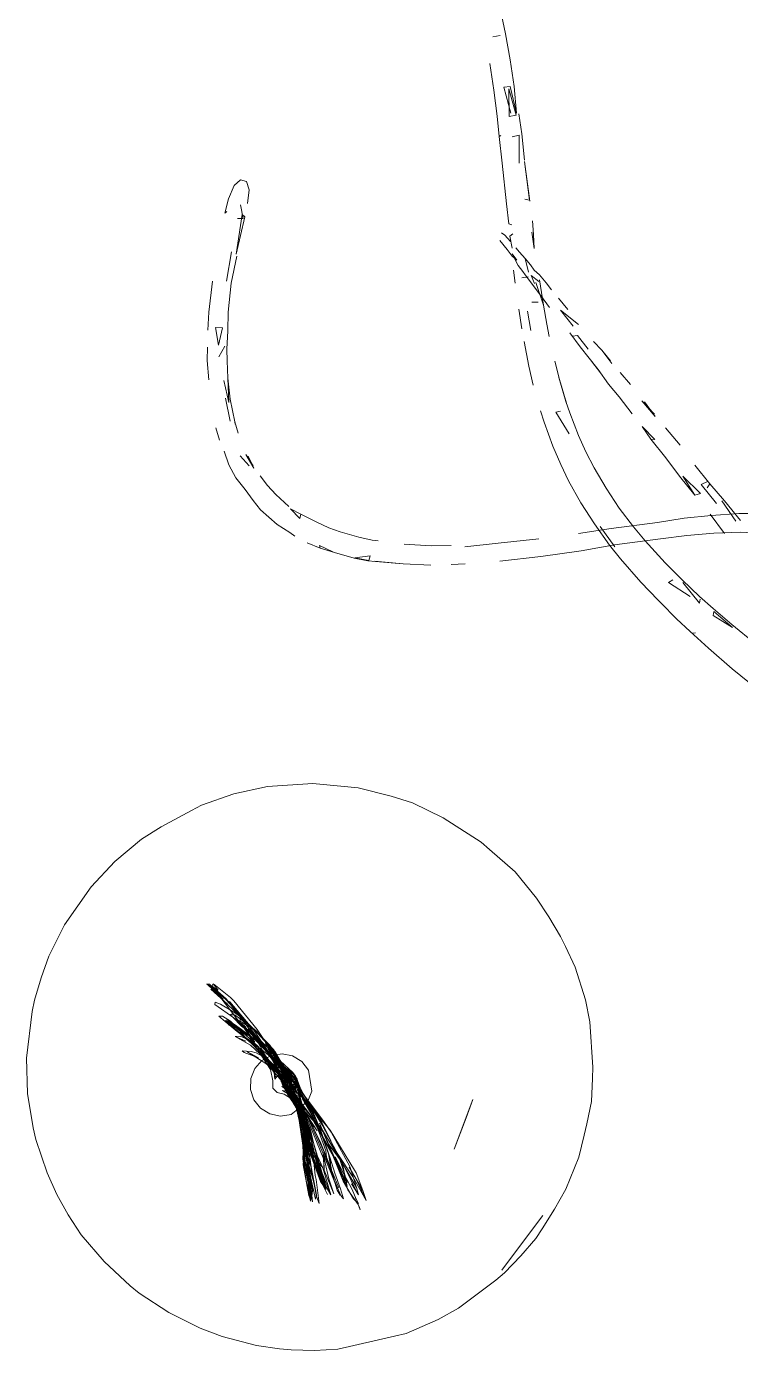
# Model space of a CAD drawing. Header units: millimetres. Extents: x 0 to 57242, y -59538 to 11130.
# Drawn here: x 16791 to 16862.9, y -855.6 to -722.2 of the extents above; entities that cross this region are included whole.
import ezdxf

# ---------------------------------------------------------------- set-up
doc = ezdxf.new("R2010")
doc.units = ezdxf.units.MM
doc.layers.add('G-IMPT', color=8, linetype='Continuous', lineweight=9)
doc.layers.add('I-FURN', color=30, linetype='Continuous', lineweight=9)

# ---------------------------------------------------------------- blocks, each defined once
blk = doc.blocks.new('LR1579_PANEL_TV_019_CH - LR1579_PANEL_TV_019_CH-837093-Level 0')
at = {"layer": 'G-IMPT'}
for p, q in [((549.15, -147.53), (547.39, -146.64)), ((548.6, -148.69), (548.94, -148.03)), ((549.15, -147.53), (551.49, -148.78)), ((551.49, -148.78), (553.86, -150.13)), ((552.86, -151.96), (550.51, -150.62)), ((553.26, -150.99), (553.6, -150.45)), ((556.08, -151.62), (553.6, -150.45)), ((556.23, -151.76), (553.7, -150.69)), ((553.7, -150.69), (555.9, -152.41)), ((556.08, -151.62), (553.86, -150.13)), ((555.12, -153.34), (552.86, -151.96)), ((553.26, -150.99), (555.75, -152.07)), ((556.23, -151.76), (555.9, -152.41)), ((556.29, -151.47), (558.05, -152.51)), ((555.12, -153.34), (556.85, -154.45)), ((557.68, -153.46), (558, -152.81)), ((560.2, -154.56), (558, -152.81)), ((560.29, -153.93), (558.05, -152.51)), ((556.85, -154.26), (556.85, -154.45)), ((559.14, -155.9), (556.85, -154.45)), ((563.75, -156.05), (560.4, -154.04)), ((560.4, -154.04), (563.87, -156.11)), ((562.61, -158.08), (559.14, -155.9)), ((563.75, -156.05), (563.38, -156.36)), ((565.57, -157.13), (566.73, -157.91)), ((601.6, -159.23), (603.34, -157.04)), ((562.61, -158.08), (564.32, -159.17)), ((567.87, -158.72), (566.43, -157.9)), ((567.87, -158.72), (566.73, -157.91)), ((603.18, -160.27), (604.9, -158.32)), ((564.32, -159.17), (564.59, -159)), ((565.37, -159.48), (565.35, -159.87)), ((566.44, -160.44), (565.35, -159.87)), ((568.08, -160.07), (567.23, -160.09)), ((568.94, -160.04), (568.08, -160.07)), ((569.39, -160.66), (568.08, -160.07)), ((568.94, -160.04), (569.56, -160.09)), ((570.27, -159.97), (569.56, -160.09)), ((571.32, -159.94), (570.27, -159.97)), ((571.32, -159.94), (572.21, -159.93)), ((573.31, -159.93), (574.78, -159.91)), ((576.63, -160), (574.38, -160.53)), ((580.13, -159.78), (578.92, -159.88)), ((581.51, -159.76), (580.13, -159.78)), ((581.81, -159.81), (580.13, -159.78)), ((583.05, -159.72), (584.63, -159.68)), ((586.64, -159.79), (588.47, -159.65)), ((586.64, -159.79), (588.71, -159.73)), ((586.89, -159.64), (588.71, -159.73)), ((592.53, -159.57), (590.24, -159.62)), ((597.44, -159.65), (595.04, -159.66)), ((597.1, -159.68), (596.94, -160.38)), ((597.44, -159.65), (599.7, -159.54)), ((597.59, -160.1), (597.44, -159.65)), ((602.02, -159.95), (599.52, -159.78)), ((599.7, -159.54), (602.25, -159.51)), ((601.6, -159.23), (600.02, -161.51)), ((564.97, -160.19), (564.59, -160.32)), ((565.83, -160.15), (564.97, -160.19)), ((566.27, -160.91), (565.09, -160.93)), ((566.27, -160.91), (567.11, -160.94)), ((566.67, -160.13), (567.23, -160.09)), ((566.91, -160.78), (568.22, -161.05)), ((566.91, -160.78), (567.71, -160.81)), ((567.11, -160.94), (567.71, -160.81)), ((568.97, -161.07), (568.22, -161.05)), ((569.38, -161.09), (568.97, -161.07)), ((569.38, -161.09), (570.28, -161.11)), ((569.72, -160.98), (569.41, -161.55)), ((569.82, -160.66), (570.74, -160.43)), ((569.82, -160.66), (570.66, -160.89)), ((571.07, -161.13), (570.28, -161.11)), ((570.66, -160.73), (572.93, -161.53)), ((570.67, -160.25), (572.93, -161.53)), ((571.07, -161.13), (571.94, -161.17)), ((573.49, -161.22), (571.94, -161.17)), ((576.43, -160.51), (574.38, -160.53)), ((576.76, -161.21), (578.52, -161.26)), ((577.18, -161.19), (577.45, -160.76)), ((577.45, -160.76), (579.21, -160.78)), ((578.52, -161.26), (579.94, -161.27)), ((579.94, -161.27), (581.42, -161.29)), ((580.34, -161.27), (581.81, -161.3)), ((580.34, -161.27), (581.42, -161.29)), ((581.81, -161.3), (581.42, -161.29)), ((583.24, -161.37), (581.42, -161.29)), ((584.9, -161.34), (583.24, -161.37)), ((587.03, -161.37), (584.9, -161.34)), ((588.67, -161.4), (590.49, -161.21)), ((590.2, -161.49), (588.67, -161.4)), ((590.2, -161.49), (590.49, -161.21)), ((595.13, -161.29), (597.61, -160.98)), ((597.39, -161.54), (595.13, -161.29)), ((599.41, -160.35), (596.94, -160.38)), ((597.39, -161.54), (597.61, -160.98)), ((603.18, -160.27), (601.57, -162.43)), ((569.42, -162.4), (568.28, -161.7)), ((572.34, -161.77), (571.96, -162.26)), ((572.34, -161.77), (571.96, -162.26)), ((572.93, -161.53), (574.62, -162.47)), ((574.62, -162.47), (575.76, -163.06)), ((592.64, -161.48), (590.2, -161.49)), ((592.64, -161.48), (594.92, -161.56)), ((597.39, -161.54), (594.92, -161.56)), ((598.55, -163.82), (600.02, -161.51)), ((599.85, -161.54), (602.27, -161.6)), ((600.06, -164.69), (601.57, -162.43)), ((571.7, -163.74), (573.42, -164.72)), ((572.39, -163.17), (574.11, -164.14)), ((597.21, -166.21), (598.55, -163.82)), ((574.57, -165.34), (576.82, -166.53)), ((579.77, -164.94), (578.04, -164.17)), ((579.6, -164.87), (582.09, -165.88)), ((579.6, -164.87), (581.91, -165.81)), ((579.77, -164.94), (582.09, -165.88)), ((600.06, -164.69), (598.66, -166.99)), ((578.58, -167.37), (576.82, -166.53)), ((583.06, -166.23), (581.91, -165.81)), ((585.38, -166.97), (583.06, -166.23)), ((594.79, -170.22), (597.21, -166.21)), ((607.48, -167.2), (609.9, -166.74)), ((612.91, -166.1), (609.9, -166.74)), ((582.14, -167.28), (582.34, -166.85)), ((582.14, -167.28), (584.68, -167.6)), ((587.14, -167.41), (585.38, -166.97)), ((587.14, -167.41), (588.91, -167.76)), ((591.28, -168.1), (588.91, -167.76)), ((596.26, -171), (598.66, -166.99)), ((600.86, -168.1), (603.26, -167.85)), ((603.26, -167.85), (605.67, -167.51)), ((606.19, -167.94), (603.52, -167.98)), ((607.48, -167.2), (605.67, -167.51)), ((606.19, -167.94), (605.94, -167.64)), ((607.75, -167.34), (610.17, -166.88)), ((607.75, -167.34), (608.01, -167.65)), ((610.17, -166.88), (608.01, -167.65)), ((582.18, -168.84), (581.07, -168.4)), ((582.18, -168.84), (584.61, -169.64)), ((591.28, -168.1), (593.66, -168.3)), ((593.66, -168.3), (596.05, -168.36)), ((597.86, -168.31), (596.05, -168.36)), ((597.86, -168.31), (600.86, -168.1)), ((605.09, -168.25), (602.61, -169.1)), ((602.67, -168.58), (602.61, -169.1)), ((616.49, -168.81), (613.41, -169.48)), ((584.61, -169.64), (586.56, -170.19)), ((588.32, -170.59), (586.56, -170.19)), ((588.32, -170.59), (590.83, -171)), ((594.79, -170.22), (593.12, -173.12)), ((605.98, -170.74), (603.74, -170.98)), ((605.98, -170.74), (607.84, -170.47)), ((607.84, -170.47), (610.32, -170.06)), ((608.09, -170.4), (608.28, -170.14)), ((610.32, -170.06), (613.41, -169.48)), ((590.83, -171), (593.34, -171.25)), ((593.34, -171.25), (595.98, -171.4)), ((593.93, -170.97), (596.44, -171.09)), ((594.64, -173.98), (596.26, -171)), ((597.74, -171.38), (595.98, -171.4)), ((600.86, -171.24), (597.74, -171.38)), ((600.86, -171.24), (603.36, -171.01)), ((603.74, -170.98), (603.36, -171.01)), ((592.56, -177.53), (594.64, -173.98)), ((544.54, -177.2), (544.03, -177.56)), ((544.54, -177.2), (545.37, -177.5)), ((588.85, -180.04), (591.03, -176.58)), ((544.07, -178.41), (544.03, -177.56)), ((544.78, -179.68), (544.07, -178.41)), ((546.34, -178.47), (545.37, -177.5)), ((592.56, -177.53), (590.37, -181.06)), ((545.68, -180.88), (544.78, -179.68)), ((546.01, -179.13), (547.24, -179.78)), ((547.23, -179.53), (546.85, -179.6)), ((549.61, -182.56), (546.85, -179.6)), ((546.89, -180.22), (547.24, -179.78)), ((549.61, -182.56), (547.23, -179.53)), ((588.85, -180.04), (587.03, -182.89)), ((545.68, -180.88), (545.67, -180.63)), ((551.6, -184.76), (549.81, -182.64)), ((551.14, -185), (549.13, -182.79)), ((586.05, -183.9), (584.85, -185.5)), ((587.57, -185.08), (588.4, -183.95)), ((553.69, -186.84), (551.6, -184.76)), ((552.48, -188.35), (550.26, -186.11)), ((583.02, -187.5), (584.85, -185.5)), ((584.51, -188.83), (586.34, -186.75)), ((553.69, -186.84), (555.13, -188.03)), ((556.53, -189.26), (555.13, -188.03)), ((552.48, -188.35), (553.83, -189.58)), ((554.09, -188.79), (554.56, -188.27)), ((554.09, -188.79), (555.68, -189.65)), ((555.68, -189.65), (554.56, -188.27)), ((556.15, -189.23), (556.62, -190.38)), ((556.53, -189.26), (557.46, -189.98)), ((581.13, -189.36), (580.7, -189.8)), ((584.51, -188.83), (582.49, -190.93)), ((584.51, -188.83), (582.58, -190.85)), ((555.17, -190.66), (556.19, -191.51)), ((557.46, -189.98), (558.88, -191.01)), ((579.62, -190.63), (578.03, -191.77)), ((579.62, -190.63), (580.7, -189.8)), ((557.81, -192.6), (556.19, -191.51)), ((560.87, -192.45), (558.8, -191.46)), ((560.87, -192.45), (558.88, -191.01)), ((560.67, -192.14), (558.88, -191.01)), ((578.03, -191.77), (577.02, -192.43)), ((580.99, -192.35), (582.06, -191.42)), ((581, -192.26), (581.81, -190.93)), ((581, -192.26), (582.07, -191.33)), ((582.07, -191.33), (581.81, -190.93)), ((582.58, -190.85), (582.06, -191.42)), ((560.29, -192.44), (562.41, -193.5)), ((560.67, -192.14), (562.76, -193.19)), ((562.97, -193.31), (562.76, -193.19)), ((563.86, -193.62), (562.76, -193.19)), ((575.81, -193.04), (574.66, -193.55)), ((575.81, -193.04), (577.02, -192.43)), ((580.99, -192.35), (579.31, -193.53)), ((567.37, -194.48), (566.03, -194.38)), ((567.59, -194.61), (566.03, -194.38)), ((566.29, -194.29), (567.59, -194.61)), ((569.82, -194.6), (568.6, -194.6)), ((571.05, -194.5), (569.82, -194.6)), ((571.05, -194.5), (572.81, -194.25)), ((573.1, -194.27), (574.17, -193.77)), ((573.1, -194.27), (574.45, -194.12)), ((574.66, -193.55), (574.17, -193.77)), ((574.17, -193.77), (574.45, -194.12)), ((576.83, -195.07), (578.08, -194.39)), ((579.17, -193.62), (577.81, -194.26)), ((578.08, -194.39), (577.81, -194.26)), ((579.31, -193.53), (578.08, -194.39)), ((562.04, -195.07), (563.23, -195.56)), ((564.39, -195.87), (565.77, -196.34)), ((567.12, -194.81), (565.76, -194.91)), ((574.92, -195.78), (573.5, -196.31)), ((574.92, -195.78), (575.53, -195.65)), ((567.23, -196.61), (565.77, -196.34)), ((568.74, -196.64), (567.23, -196.61)), ((570.12, -196.68), (568.74, -196.64)), ((571.29, -196.69), (570.12, -196.68)), ((573.5, -196.31), (571.29, -196.69)), ((611.34, -200.15), (612.44, -199.94)), ((612.44, -199.94), (615.81, -199.34)), ((619.23, -199.31), (615.81, -199.34)), ((619.23, -199.31), (621.48, -199.49)), ((623.76, -199.81), (621.48, -199.49)), ((623.76, -199.81), (624.85, -200.06)), ((627.08, -200.58), (624.85, -200.06)), ((607.03, -201.6), (611.34, -200.15)), ((627.08, -200.58), (630.29, -201.82)), ((607.03, -201.6), (603.95, -203.09)), ((632.33, -202.86), (630.29, -201.82)), ((602.06, -204.36), (603.95, -203.09)), ((632.33, -202.86), (636.08, -205.48)), ((602.06, -204.36), (599.33, -206.43)), ((599.33, -206.43), (596.17, -209.73)), ((636.96, -206.21), (636.08, -205.48)), ((638.69, -207.73), (636.96, -206.21)), ((640.18, -209.49), (638.69, -207.73)), ((593.56, -213.5), (596.17, -209.73)), ((640.18, -209.49), (640.89, -210.4)), ((640.89, -210.4), (642.29, -212.23)), ((644, -215.26), (642.29, -212.23)), ((593.56, -213.5), (592.02, -216.59)), ((644, -215.26), (644.88, -217.39)), ((592.02, -216.59), (590.87, -219.86)), ((632.13, -218.64), (631.1, -216.94)), ((631.1, -216.94), (633.85, -221.54)), ((645.64, -219.59), (644.88, -217.39)), ((632.13, -218.64), (633.85, -221.54)), ((644.63, -218.73), (646.38, -225.36)), ((644.63, -218.73), (645.5, -222.02)), ((590.66, -220.98), (590.87, -219.86)), ((645.99, -220.71), (645.64, -219.59)), ((590.66, -220.98), (590.06, -224.39)), ((645.99, -220.71), (646.43, -222.99)), ((646.38, -225.36), (645.5, -222.02)), ((646.43, -222.99), (646.76, -225.32)), ((589.81, -226.73), (590.06, -224.39)), ((646.76, -225.32), (646.8, -226.48)), ((589.81, -226.73), (589.89, -230.22)), ((646.8, -226.48), (646.66, -231.18)), ((616.37, -228.42), (617.39, -228.04)), ((618.48, -228.04), (617.39, -228.04)), ((618.48, -228.04), (620.34, -229.12)), ((614.99, -230.06), (615.53, -229.12)), ((616.37, -228.42), (615.53, -229.12)), ((617.67, -229.44), (616.01, -229.7)), ((618.05, -229.47), (617.67, -229.44)), ((618.16, -229.46), (617.67, -229.44)), ((618.46, -229.52), (617.67, -229.44)), ((620.88, -230.06), (620.34, -229.12)), ((590.4, -233.68), (589.89, -230.22)), ((605.85, -230.46), (605.31, -230.72)), ((605.5, -230.46), (605.31, -230.72)), ((605.31, -230.72), (605.4, -230.64)), ((607.52, -230.32), (605.4, -230.64)), ((605.85, -230.46), (605.4, -230.64)), ((605.85, -230.46), (605.4, -230.64)), ((607.93, -230.1), (605.5, -230.46)), ((605.96, -230.08), (605.71, -230.15)), ((605.71, -230.15), (606.5, -230.16)), ((605.71, -230.15), (605.79, -230.4)), ((605.71, -230.15), (605.79, -230.4)), ((607.69, -230.09), (605.79, -230.4)), ((606.5, -230.16), (605.79, -230.4)), ((607.73, -230.13), (605.85, -230.46)), ((607.52, -230.32), (605.85, -230.46)), ((607.44, -230.44), (605.85, -230.46)), ((607.44, -230.44), (605.85, -230.46)), ((607.85, -229.65), (605.96, -230.08)), ((608.19, -230.31), (605.96, -230.66)), ((609.66, -230.66), (607.41, -231.32)), ((607.44, -230.44), (611.18, -229.89)), ((607.44, -230.44), (612.92, -230.54)), ((612.22, -230.17), (607.69, -230.09)), ((607.73, -230.13), (611.18, -229.89)), ((607.76, -230.86), (609.11, -230.36)), ((607.85, -229.65), (608.33, -229.58)), ((608.17, -229.98), (607.93, -230.1)), ((611.91, -229.87), (608.17, -229.98)), ((612.05, -229.57), (608.33, -229.58)), ((610.34, -229.96), (609.11, -230.36)), ((609.55, -230.4), (609.18, -230.79)), ((609.18, -230.79), (609.25, -230.54)), ((609.18, -230.79), (609.25, -230.54)), ((609.55, -230.4), (609.25, -230.54)), ((609.55, -230.4), (609.25, -230.54)), ((612.06, -230.5), (609.41, -231.29)), ((611.53, -229.85), (609.55, -230.4)), ((609.56, -230.69), (610.27, -230.42)), ((609.56, -230.69), (610.82, -230.58)), ((609.66, -230.66), (611.15, -230.29)), ((609.74, -231.3), (611.97, -230.75)), ((610.78, -230.03), (610.13, -230.19)), ((610.58, -230.55), (610.13, -230.19)), ((611.4, -230.35), (610.2, -230.53)), ((612.06, -230.5), (610.23, -231.02)), ((612.06, -230.5), (610.23, -231.02)), ((610.27, -230.42), (611.97, -229.78)), ((614.1, -229.54), (610.34, -229.96)), ((614.31, -230.14), (610.57, -230.41)), ((610.57, -230.41), (611.15, -230.29)), ((610.58, -230.55), (612.14, -230.17)), ((610.65, -230.97), (613.47, -230.55)), ((612.06, -229.73), (610.78, -230.03)), ((611.96, -230.29), (610.82, -230.58)), ((610.96, -231.05), (612.46, -230.41)), ((610.96, -231.05), (611.97, -230.75)), ((611.02, -230.42), (612.92, -230.54)), ((611.02, -230.42), (613.34, -230.75)), ((611.23, -230.82), (613.03, -230.28)), ((611.4, -230.35), (614.94, -230.18)), ((616.37, -230.34), (611.44, -230.03)), ((611.44, -230.03), (615.3, -230.16)), ((611.45, -230.26), (613.39, -230.01)), ((612.14, -230.17), (611.45, -230.26)), ((613.47, -230.55), (611.52, -231.1)), ((614.64, -229.53), (611.53, -229.85)), ((613.05, -230.01), (611.65, -230.07)), ((611.96, -230.29), (611.65, -230.07)), ((611.91, -229.87), (615.8, -230.18)), ((611.96, -230.29), (615.15, -229.66)), ((611.96, -230.29), (614.94, -230.19)), ((611.97, -229.78), (613.77, -229.69)), ((613.49, -230.61), (611.98, -231.04)), ((612.05, -229.57), (616.04, -229.9)), ((612.06, -229.73), (614.99, -229.54)), ((613.11, -230.29), (612.06, -230.5)), ((612.14, -230.17), (613.39, -230.01)), ((612.14, -230.17), (615.3, -230.16)), ((612.17, -230.95), (612.78, -230.77)), ((612.19, -230.92), (617.09, -230.58)), ((615.85, -230.72), (612.22, -230.17)), ((616.64, -229.91), (612.46, -230.41)), ((613.97, -230.46), (612.78, -230.77)), ((613.6, -230.25), (613.03, -230.28)), ((613.05, -230.01), (615.15, -229.66)), ((617.15, -230.54), (613.06, -230.78)), ((613.11, -230.29), (616.6, -230.02)), ((613.16, -230.32), (617.53, -229.97)), ((616.85, -230.01), (613.16, -230.32)), ((613.34, -230.75), (616.04, -231.03)), ((617.47, -230.57), (613.47, -230.55)), ((617.47, -230.57), (613.49, -230.61)), ((613.6, -230.25), (617.53, -229.97)), ((613.63, -229.72), (615.73, -230.28)), ((613.63, -229.72), (615.89, -230.33)), ((615.15, -229.66), (613.77, -229.69)), ((615.11, -230.55), (613.83, -231.09)), ((613.93, -229.56), (614.65, -229.78)), ((613.93, -229.56), (614.43, -229.92)), ((613.97, -230.46), (614.77, -230.27)), ((614.04, -229.61), (614.65, -229.78)), ((614.04, -229.61), (614.85, -229.69)), ((614.1, -229.54), (616.01, -229.7)), ((614.13, -230.86), (617.63, -230.64)), ((614.31, -230.14), (615.73, -230.28)), ((616.32, -230.43), (614.34, -230.09)), ((614.94, -230.18), (614.34, -230.09)), ((615.7, -229.8), (614.43, -229.92)), ((615.7, -229.8), (614.51, -229.88)), ((614.51, -229.88), (615.5, -230.11)), ((615.58, -229.68), (614.54, -229.9)), ((614.54, -229.9), (615.28, -229.78)), ((616.63, -229.77), (614.64, -229.53)), ((614.77, -230.27), (618.05, -230.05)), ((614.99, -230.06), (614.8, -231.13)), ((615.9, -229.77), (614.85, -229.69)), ((614.94, -229.83), (614.9, -229.69)), ((614.94, -229.83), (614.9, -229.69)), ((615.6, -229.73), (614.9, -229.69)), ((615.44, -230.01), (614.9, -229.69)), ((615.01, -229.79), (614.94, -229.83)), ((614.94, -229.83), (615.8, -229.79)), ((616.12, -230.14), (614.94, -229.83)), ((614.94, -229.83), (615.96, -230.08)), ((614.94, -229.83), (615.12, -229.85)), ((614.94, -229.83), (615.44, -230.01)), ((614.94, -229.83), (615.44, -230.01)), ((614.94, -229.83), (615.44, -230.01)), ((616.65, -230.51), (614.94, -230.19)), ((614.99, -229.54), (616.52, -229.82)), ((615.58, -229.84), (615.01, -229.79)), ((615.01, -229.79), (615.12, -229.85)), ((617.75, -230.22), (615.11, -230.55)), ((617.01, -229.78), (615.15, -229.66)), ((615.15, -229.66), (616.52, -229.82)), ((615.15, -229.66), (616.8, -229.85)), ((615.18, -229.68), (616.07, -229.85)), ((615.19, -230.95), (618.38, -230.39)), ((616.32, -230.43), (615.27, -230.06)), ((617.3, -230.8), (615.27, -230.06)), ((615.27, -230.06), (617.06, -230.62)), ((615.27, -230.06), (617.3, -230.62)), ((615.28, -229.78), (616.48, -230.27)), ((618.38, -230.39), (615.29, -231.01)), ((615.35, -229.85), (616.25, -229.87)), ((615.35, -229.85), (615.84, -230.16)), ((615.8, -229.79), (615.44, -230.01)), ((615.56, -230.03), (615.44, -230.01)), ((615.96, -230.08), (615.44, -230.01)), ((615.45, -229.86), (616.29, -229.96)), ((616.97, -229.84), (615.5, -230.11)), ((615.58, -229.68), (616.48, -230.27)), ((615.88, -230.09), (615.58, -229.84)), ((616.39, -229.83), (615.6, -229.73)), ((616.97, -229.84), (615.7, -229.8)), ((616.73, -230.03), (615.7, -229.8)), ((615.7, -229.8), (618.67, -230.35)), ((615.73, -230.28), (616.55, -230.6)), ((615.73, -230.28), (615.89, -230.33)), ((617.22, -229.89), (615.8, -229.79)), ((616.39, -229.83), (615.8, -229.79)), ((616.88, -230.01), (615.8, -230.18)), ((616.25, -229.87), (615.84, -229.99)), ((616.12, -230.14), (615.84, -229.99)), ((616.5, -230.06), (615.84, -230.16)), ((617.03, -231.13), (615.85, -230.72)), ((617.2, -230.26), (615.88, -230.09)), ((616.97, -229.84), (615.9, -229.77)), ((616.04, -229.9), (617.72, -229.52)), ((617.17, -229.91), (616.07, -229.85)), ((616.97, -229.84), (616.09, -229.99)), ((618.64, -230.81), (616.09, -229.99)), ((616.12, -230.14), (616.99, -229.94)), ((616.12, -230.14), (616.5, -230.06)), ((616.84, -230.21), (616.12, -230.14)), ((617.4, -230.67), (616.19, -230.43)), ((617.09, -230.58), (616.19, -230.43)), ((616.5, -230.06), (616.25, -229.87)), ((617.03, -231.13), (616.28, -230.77)), ((617.09, -231.28), (616.28, -230.77)), ((617.56, -230.18), (616.29, -229.96)), ((616.37, -230.34), (618.01, -231.03)), ((617.34, -229.87), (616.39, -229.83)), ((616.46, -230.08), (617.64, -229.71)), ((616.46, -230.08), (616.88, -230.01)), ((617.34, -229.87), (616.5, -230.06)), ((617.22, -229.89), (616.5, -230.06)), ((618.1, -230.06), (616.5, -230.06)), ((619.33, -230.59), (616.5, -230.06)), ((616.5, -230.06), (616.93, -230.26)), ((617.71, -229.71), (616.52, -229.82)), ((616.52, -229.82), (616.8, -229.85)), ((616.55, -230.6), (617.38, -230.88)), ((617.47, -230.57), (616.58, -230.47)), ((616.58, -230.47), (617.15, -230.54)), ((617.81, -229.89), (616.6, -230.02)), ((616.63, -229.77), (617.36, -229.6)), ((617.69, -229.83), (616.64, -229.91)), ((617.59, -230.84), (616.65, -230.51)), ((618.88, -230.44), (616.73, -230.03)), ((616.81, -230.27), (617.11, -229.82)), ((616.81, -230.27), (617.09, -231.28)), ((617.41, -230.3), (616.84, -230.21)), ((616.85, -230.01), (617.53, -229.97)), ((617.64, -229.71), (616.88, -230.01)), ((617.11, -229.82), (616.88, -230.01)), ((617.2, -230.26), (616.91, -230.18)), ((618.09, -230.5), (616.91, -230.18)), ((619.12, -230.5), (616.91, -230.18)), ((616.93, -230.15), (618.38, -230.01)), ((616.93, -230.15), (618.05, -230.05)), ((616.93, -230.15), (617.89, -230.21)), ((617.48, -230.28), (616.93, -230.26)), ((618.88, -230.44), (616.97, -229.84)), ((616.97, -229.84), (618.08, -230.17)), ((617.29, -230.9), (616.97, -230.13)), ((616.97, -230.13), (617.38, -230.88)), ((617, -229.89), (617.36, -229.6)), ((617, -229.89), (617.09, -229.72)), ((617.05, -230.37), (617, -229.89)), ((617, -229.89), (617.1, -230.56)), ((618.2, -229.6), (617.01, -229.78)), ((617.05, -230.37), (617.09, -229.72)), ((617.05, -230.37), (617.24, -230.79)), ((617.05, -230.37), (617.1, -230.56)), ((617.24, -230.79), (617.06, -230.62)), ((618.03, -231), (617.08, -230.38)), ((617.4, -230.67), (617.08, -230.38)), ((617.1, -230.15), (617.54, -229.53)), ((617.1, -230.15), (617.29, -230.9)), ((617.11, -230.55), (617.63, -230.64)), ((617.11, -230.55), (617.87, -230.78)), ((617.96, -230.88), (617.15, -230.54)), ((617.15, -230.54), (618.01, -230.95)), ((618.67, -230.35), (617.17, -229.91)), ((617.34, -229.87), (617.22, -229.89)), ((617.34, -229.87), (617.22, -229.89)), ((617.34, -229.87), (617.22, -229.89)), ((618.42, -230.49), (617.22, -229.89)), ((617.99, -229.48), (617.24, -229.69)), ((617.54, -229.53), (617.24, -229.69)), ((617.28, -230.47), (617.71, -229.71)), ((617.28, -230.47), (618.01, -231.03)), ((617.28, -230.61), (617.8, -230.97)), ((617.28, -230.61), (617.31, -230.71)), ((617.97, -230.69), (617.3, -230.62)), ((618.2, -229.6), (617.31, -229.86)), ((617.31, -229.86), (617.41, -229.75)), ((617.8, -230.97), (617.31, -230.71)), ((617.34, -229.87), (619.12, -230.5)), ((617.34, -229.87), (618.42, -230.49)), ((617.34, -229.87), (619.33, -230.59)), ((617.36, -230), (618.13, -229.68)), ((617.36, -230), (617.4, -230.67)), ((618.03, -231), (617.4, -230.67)), ((618.89, -230.77), (617.41, -230.3)), ((617.48, -230.28), (618.89, -230.77)), ((617.53, -229.97), (618.9, -229.89)), ((618.88, -230.44), (617.56, -230.18)), ((618.67, -231.13), (617.56, -230.7)), ((617.56, -230.7), (618.01, -230.95)), ((617.61, -230.31), (618.37, -229.74)), ((617.61, -230.31), (618.01, -230.95)), ((618.9, -229.89), (617.63, -230.24)), ((617.63, -230.24), (618.01, -230.95)), ((617.67, -230.93), (618.09, -230.65)), ((618.13, -229.68), (617.69, -229.83)), ((617.99, -229.48), (617.72, -229.52)), ((617.72, -230.91), (618.09, -230.65)), ((618.68, -230.32), (617.75, -230.22)), ((617.81, -229.89), (618.37, -229.74)), ((618.38, -230.01), (617.89, -230.21)), ((617.94, -230.69), (617.89, -230.21)), ((617.91, -230.63), (618.64, -230.81)), ((617.91, -230.63), (618.77, -231.04)), ((617.94, -230.69), (618.7, -231.13)), ((617.97, -230.69), (618.09, -230.65)), ((618.46, -230.76), (617.97, -230.69)), ((617.97, -230.69), (618.49, -231)), ((619.29, -229.93), (617.99, -229.48)), ((617.99, -229.48), (619.38, -230.48)), ((617.99, -229.48), (618.99, -229.98)), ((617.99, -229.48), (618.65, -229.81)), ((618.05, -229.47), (618.46, -229.52)), ((619.23, -230.29), (618.08, -230.17)), ((618.09, -230.5), (619.04, -230.89)), ((618.49, -231), (618.09, -230.65)), ((618.1, -230.06), (619.43, -230.59)), ((618.81, -229.72), (618.16, -229.46)), ((618.83, -229.69), (618.16, -229.46)), ((618.16, -229.46), (618.46, -229.52)), ((618.37, -229.52), (618.77, -229.85)), ((618.37, -229.52), (619.51, -229.86)), ((619.16, -230.06), (618.38, -230.01)), ((618.38, -230.01), (618.56, -230.01)), ((618.86, -230.26), (618.38, -230.39)), ((619.23, -230.29), (618.38, -230.39)), ((618.68, -230.32), (618.38, -230.39)), ((618.64, -230.81), (618.38, -230.39)), ((619.94, -230.18), (618.42, -229.54)), ((619.72, -230.09), (618.42, -229.54)), ((618.42, -229.54), (619.27, -229.89)), ((618.42, -229.54), (619.04, -229.85)), ((618.46, -229.52), (619.72, -230.09)), ((618.46, -230.76), (619.55, -230.68)), ((619.55, -230.68), (618.49, -231)), ((619.33, -231.25), (618.5, -230.5)), ((618.5, -230.5), (618.77, -231.04)), ((620.13, -230.28), (618.51, -229.84)), ((619.45, -230.42), (618.51, -229.84)), ((618.55, -230.99), (619.94, -230.59)), ((619.16, -230.06), (618.56, -230.01)), ((619.14, -230.15), (618.59, -231.02)), ((618.59, -231.02), (620.53, -230.68)), ((618.62, -229.87), (618.93, -230.93)), ((618.62, -229.87), (619.45, -230.42)), ((618.99, -229.9), (618.63, -229.71)), ((619.25, -230.04), (618.63, -229.71)), ((618.63, -229.71), (619.36, -230)), ((618.9, -230.11), (618.63, -230.55)), ((618.68, -230.32), (618.63, -230.55)), ((618.64, -230.8), (618.91, -230.21)), ((618.77, -230.78), (618.65, -229.81)), ((619.38, -230.48), (618.65, -229.81)), ((618.99, -229.98), (618.65, -229.81)), ((619.12, -230.5), (618.67, -230.35)), ((619.12, -230.5), (618.67, -230.35)), ((618.88, -230.44), (618.67, -230.35)), ((619.04, -230.89), (618.67, -230.35)), ((618.9, -230.11), (618.68, -230.32)), ((618.68, -230.32), (618.86, -230.26)), ((618.68, -230.32), (618.77, -231.04)), ((619.64, -230.7), (618.69, -231.08)), ((618.7, -231.03), (619.18, -230.69)), ((618.77, -229.85), (618.91, -230.21)), ((618.81, -229.72), (619.14, -230.15)), ((618.83, -229.69), (619.82, -229.94)), ((619.12, -230.5), (618.88, -230.44)), ((619.22, -231.07), (618.88, -230.44)), ((618.89, -230.77), (619.31, -230.99)), ((619.67, -230.92), (618.9, -229.89)), ((618.9, -229.89), (619.97, -230.39)), ((618.99, -229.9), (619.25, -230.04)), ((618.99, -229.9), (620.2, -230.48)), ((619.18, -230.69), (619.04, -229.85)), ((619.12, -230.5), (619.04, -230.89)), ((619.23, -230.88), (619.43, -230.32)), ((619.25, -230.04), (619.64, -230.7)), ((619.25, -230.04), (621.02, -230.83)), ((619.72, -230.09), (619.27, -229.89)), ((623.5, -230.31), (619.27, -230.12)), ((619.27, -230.12), (622.69, -230.27)), ((619.29, -229.93), (623.61, -230.07)), ((619.67, -230.27), (619.31, -230.09)), ((620.27, -230.64), (619.31, -230.09)), ((619.31, -230.09), (620.22, -230.65)), ((619.31, -230.09), (621.27, -231.02)), ((619.43, -230.59), (619.33, -230.59)), ((620.35, -230.33), (619.36, -230)), ((619.93, -230.23), (619.45, -230.42)), ((620.13, -230.28), (619.45, -230.42)), ((619.49, -230.81), (619.85, -230.39)), ((619.51, -229.86), (620.4, -230.03)), ((621.91, -230.09), (619.57, -229.96)), ((619.57, -229.96), (620.4, -230.03)), ((619.57, -230.67), (619.94, -230.59)), ((622.2, -230.77), (619.57, -230.67)), ((619.99, -230.46), (619.61, -230.25)), ((619.61, -230.25), (620.16, -230.56)), ((620.48, -230.74), (619.67, -230.27)), ((619.67, -230.27), (621.22, -231.48)), ((619.67, -230.27), (620.27, -230.64)), ((620.22, -230.65), (619.68, -231.06)), ((622.26, -230.37), (619.72, -230.09)), ((622.75, -230.25), (619.82, -229.94)), ((623.74, -230.43), (619.82, -229.94)), ((622.47, -230.17), (619.82, -229.94)), ((621.02, -230.83), (619.85, -230.39)), ((619.85, -230.39), (621.8, -231.05)), ((622.5, -230.74), (619.88, -230.67)), ((620.53, -230.68), (619.88, -230.67)), ((619.9, -231.1), (620.27, -230.64)), ((623.91, -230.7), (619.9, -230.84)), ((624.55, -230.12), (619.93, -230.23)), ((619.94, -230.18), (621.97, -230.44)), ((619.97, -230.39), (621.13, -230.9)), ((620.43, -230.69), (619.99, -230.46)), ((619.99, -230.46), (620.22, -230.86)), ((619.99, -230.46), (620.93, -230.89)), ((620.02, -231.15), (620.16, -230.56)), ((621.25, -230.91), (620.2, -230.48)), ((624.09, -230.75), (620.21, -231.02)), ((620.27, -230.64), (620.88, -231.13)), ((622.67, -230.66), (620.35, -230.33)), ((620.43, -230.69), (620.65, -230.96)), ((620.43, -230.69), (621.46, -231.13)), ((620.43, -230.69), (620.69, -231.09)), ((620.48, -230.74), (623.39, -232.28)), ((620.88, -230.06), (620.88, -232.2)), ((623.5, -230.31), (621.91, -230.09)), ((622.41, -230.52), (621.97, -230.44)), ((627.5, -231.63), (622.2, -230.77)), ((622.26, -230.37), (624.03, -230.87)), ((622.41, -230.52), (623.26, -230.72)), ((623.74, -230.43), (622.47, -230.17)), ((627.36, -231.58), (622.5, -230.74)), ((622.67, -230.66), (625.92, -231.77)), ((623.5, -230.31), (622.69, -230.27)), ((622.75, -230.25), (623.74, -230.43)), ((626.33, -231.72), (623.26, -230.72)), ((627.5, -231.63), (623.36, -230.53)), ((623.36, -230.53), (627.5, -231.71)), ((627.4, -231.15), (623.5, -230.31)), ((624.8, -230.16), (623.61, -230.07)), ((627.47, -231.13), (623.74, -230.43)), ((628.36, -231.27), (623.74, -230.43)), ((627.87, -231.21), (623.74, -230.43)), ((623.91, -230.7), (628.36, -231.27)), ((624.09, -230.75), (629.68, -231.27)), ((624.55, -230.12), (629.23, -230.71)), ((624.8, -230.16), (628.66, -230.86)), ((629.23, -230.71), (629.56, -230.76)), ((629.56, -230.76), (631.38, -231.33)), ((607.76, -230.86), (607.28, -231.15)), ((607.41, -231.32), (607.28, -231.15)), ((608.61, -231.73), (608.83, -231.46)), ((608.61, -231.73), (609.42, -231.56)), ((608.83, -231.46), (609.74, -231.13)), ((610.23, -231.02), (609.36, -231.47)), ((609.41, -231.29), (609.36, -231.47)), ((609.41, -231.29), (609.36, -231.47)), ((609.87, -231.38), (609.36, -231.47)), ((609.41, -231.29), (610.23, -231.02)), ((609.41, -231.29), (610.23, -231.02)), ((609.41, -231.29), (610.23, -231.02)), ((609.42, -231.56), (610.95, -231.26)), ((609.74, -231.3), (610.96, -231.05)), ((609.74, -231.13), (610.96, -231.05)), ((611.98, -230.98), (609.87, -231.38)), ((609.88, -231.54), (610.65, -230.97)), ((609.88, -231.54), (609.9, -231.39)), ((609.9, -231.39), (611.23, -230.82)), ((609.9, -231.39), (610.65, -230.97)), ((609.9, -231.39), (610.65, -230.97)), ((609.9, -231.39), (610.65, -230.97)), ((609.9, -231.39), (611.52, -231.1)), ((610.23, -231.02), (611.34, -230.97)), ((611.98, -230.98), (610.23, -231.02)), ((610.65, -230.97), (611.23, -230.82)), ((610.65, -230.97), (611.23, -230.82)), ((610.65, -230.97), (611.98, -231.04)), ((610.95, -231.26), (611.28, -231.17)), ((611.24, -231.72), (612.87, -231.05)), ((611.24, -231.72), (612.26, -231.16)), ((611.24, -231.72), (611.51, -231.32)), ((611.28, -231.17), (613.12, -230.81)), ((611.98, -230.98), (611.34, -230.97)), ((612.17, -230.95), (611.51, -231.32)), ((611.7, -231.52), (612.26, -231.16)), ((613.06, -230.78), (611.98, -230.98)), ((612.19, -230.92), (613.12, -230.81)), ((612.8, -232.07), (613.42, -231.41)), ((612.8, -232.07), (613.06, -232.03)), ((614.13, -230.86), (612.87, -231.05)), ((614.39, -231.22), (613.06, -232.03)), ((613.14, -231.74), (615.29, -231.01)), ((614.39, -231.22), (613.14, -231.74)), ((613.42, -231.41), (613.83, -231.09)), ((614.99, -232.2), (614.8, -231.13)), ((618.64, -230.81), (615.19, -230.95)), ((617.09, -231.55), (616.04, -231.03)), ((617.15, -231.61), (617.09, -231.55)), ((617.66, -231.98), (617.15, -231.61)), ((617.3, -230.8), (617.8, -230.97)), ((617.59, -230.84), (617.8, -230.97)), ((617.66, -231.98), (618.28, -231.93)), ((617.67, -230.93), (617.72, -230.91)), ((618.01, -231.03), (617.8, -230.97)), ((618.7, -231.13), (617.87, -230.78)), ((617.96, -230.88), (618.01, -230.95)), ((618.67, -231.13), (618.01, -230.95)), ((618.67, -231.13), (618.01, -231.03)), ((618.01, -231.03), (618.69, -231.08)), ((618.01, -231.03), (618.31, -231.08)), ((618.08, -231.18), (618.77, -230.78)), ((618.08, -231.18), (619.14, -230.86)), ((618.08, -231.18), (618.81, -230.86)), ((618.08, -231.18), (618.55, -230.99)), ((618.28, -231.93), (618.85, -231.48)), ((618.7, -231.03), (618.31, -230.78)), ((618.31, -230.78), (618.68, -231.02)), ((618.64, -230.8), (618.31, -231)), ((618.31, -231), (618.49, -231)), ((618.69, -231.08), (618.31, -231.08)), ((618.46, -231.38), (619.9, -230.84)), ((618.46, -231.38), (618.93, -230.93)), ((619.14, -230.86), (618.59, -231.02)), ((618.81, -230.86), (618.59, -231.02)), ((618.67, -231.13), (619.49, -230.81)), ((618.67, -231.13), (619.67, -230.92)), ((618.67, -231.13), (619.68, -231.06)), ((618.67, -231.13), (619.1, -231.07)), ((618.67, -231.13), (619.53, -231.08)), ((618.67, -231.13), (619.57, -231.11)), ((618.67, -231.13), (618.7, -231.13)), ((620.02, -230.85), (618.68, -231.02)), ((618.68, -231.02), (619.35, -230.87)), ((619.75, -230.88), (618.68, -231.06)), ((619.23, -230.88), (618.68, -231.06)), ((618.7, -231.03), (618.68, -231.02)), ((618.69, -231.08), (619.19, -231)), ((618.7, -231.03), (619.35, -230.87)), ((618.7, -231.13), (619.23, -231.26)), ((619.33, -231.25), (618.77, -231.04)), ((618.85, -231.48), (620.21, -231.02)), ((619.22, -231.07), (619.04, -230.89)), ((619.1, -231.07), (619.96, -231.04)), ((619.78, -230.96), (619.19, -231)), ((619.23, -231.26), (620.02, -231.15)), ((619.23, -231.26), (619.95, -231.2)), ((619.23, -231.26), (620.4, -231.24)), ((619.9, -231.1), (619.26, -231.21)), ((619.78, -231.13), (619.26, -231.21)), ((620.17, -231.32), (619.31, -230.99)), ((619.31, -230.99), (619.68, -231.18)), ((619.74, -231.25), (619.33, -231.25)), ((619.33, -231.25), (620.02, -231.31)), ((620.02, -230.85), (619.35, -230.87)), ((622.38, -231.02), (619.35, -230.87)), ((619.53, -231.08), (620.71, -231.22)), ((620.56, -231.24), (619.57, -231.11)), ((619.67, -230.92), (620.56, -231.24)), ((619.67, -230.92), (621.72, -231.64)), ((619.67, -230.92), (620.61, -231.17)), ((619.67, -230.92), (622.22, -231.82)), ((620.17, -231.32), (619.68, -231.18)), ((620.21, -231.23), (619.74, -231.25)), ((623.82, -231.18), (619.75, -230.88)), ((619.78, -230.96), (621.96, -231.11)), ((620.36, -231.24), (619.78, -231.13)), ((620.36, -231.24), (619.9, -231.1)), ((619.9, -231.1), (622.08, -231.88)), ((620.36, -231.24), (619.95, -231.2)), ((619.96, -231.04), (620.61, -231.18)), ((620.02, -231.29), (620.85, -230.99)), ((620.02, -231.29), (620.87, -231.43)), ((620.74, -231.36), (620.02, -231.31)), ((620.17, -231.32), (620.75, -231.02)), ((620.17, -231.32), (620.87, -231.39)), ((620.21, -231.23), (620.69, -231.09)), ((620.21, -231.23), (621.15, -231.36)), ((621.55, -231.72), (620.36, -231.24)), ((620.36, -231.24), (622.08, -231.88)), ((620.36, -231.24), (624.15, -233.05)), ((620.4, -231.24), (621.06, -231.48)), ((621.57, -231.23), (620.44, -230.84)), ((620.44, -230.84), (624.09, -232.23)), ((620.48, -231.29), (621.09, -231.19)), ((620.48, -231.29), (621.09, -231.19)), ((620.48, -231.29), (621.64, -231.74)), ((620.48, -231.29), (621.71, -231.42)), ((620.56, -231.24), (622.22, -231.82)), ((620.56, -231.24), (624.22, -233.08)), ((621.72, -231.64), (620.61, -231.17)), ((620.61, -231.17), (620.71, -231.22)), ((620.61, -231.17), (623.9, -232.79)), ((620.61, -231.18), (624.21, -232.86)), ((620.65, -230.96), (620.85, -230.99)), ((622.77, -231.84), (620.69, -231.09)), ((620.69, -231.09), (621.66, -231.41)), ((620.87, -231.43), (620.74, -231.36)), ((620.75, -231.02), (620.87, -231.39)), ((620.75, -231.02), (621.65, -231.42)), ((620.75, -231.02), (620.87, -231.43)), ((620.75, -231.02), (623.82, -232.32)), ((620.75, -231.02), (621.71, -231.42)), ((623.16, -231.82), (620.85, -230.99)), ((623.16, -231.82), (620.85, -230.99)), ((620.87, -231.43), (620.85, -230.99)), ((620.87, -231.43), (620.85, -230.99)), ((623.33, -232.27), (620.87, -231.39)), ((620.87, -231.39), (622.73, -232.11)), ((621.65, -231.42), (620.87, -231.43)), ((623.16, -231.82), (620.87, -231.43)), ((623.24, -232.14), (620.87, -231.43)), ((622.08, -231.88), (620.88, -231.13)), ((622.02, -231.43), (620.93, -230.89)), ((624.07, -233.24), (621.06, -231.48)), ((622.99, -231.81), (621.09, -231.19)), ((622.5, -231.73), (621.09, -231.19)), ((623.11, -231.97), (621.09, -231.19)), ((621.09, -231.19), (621.71, -231.42)), ((621.74, -231.18), (621.13, -230.9)), ((623.87, -232.43), (621.13, -230.9)), ((621.13, -230.9), (624.18, -232.57)), ((622.77, -231.84), (621.15, -231.36)), ((623.39, -232.28), (621.22, -231.48)), ((621.22, -231.48), (622.08, -231.88)), ((621.22, -231.48), (622.08, -231.88)), ((621.22, -231.48), (622.08, -231.88)), ((621.22, -231.48), (624.06, -232.61)), ((621.25, -230.91), (622.41, -231.45)), ((621.74, -231.18), (621.27, -231.02)), ((623.31, -231.64), (621.46, -231.13)), ((624.13, -233.19), (621.55, -231.72)), ((621.57, -231.23), (624.09, -232.23)), ((622.77, -231.84), (621.61, -231.48)), ((623.16, -231.82), (621.61, -231.48)), ((621.64, -231.74), (622.99, -231.81)), ((623.29, -231.9), (621.65, -231.42)), ((621.65, -231.42), (623.82, -232.32)), ((622.77, -231.84), (621.66, -231.41)), ((622.99, -231.81), (621.71, -231.42)), ((621.71, -231.73), (622.99, -231.81)), ((621.71, -231.73), (623.46, -232.6)), ((621.72, -231.64), (622.22, -231.82)), ((621.72, -231.64), (623.9, -232.79)), ((621.72, -231.64), (624.18, -232.57)), ((621.72, -231.64), (624.65, -233.29)), ((622.17, -231.44), (621.74, -231.18)), ((621.74, -231.18), (623.87, -232.43)), ((621.8, -231.05), (624.61, -232.48)), ((623.24, -232.14), (621.84, -231.63)), ((621.84, -231.63), (624.05, -232.67)), ((621.89, -230.99), (624.83, -231.62)), ((621.89, -230.99), (626.31, -232.24)), ((623.82, -231.18), (621.96, -231.02)), ((624.83, -231.62), (621.96, -231.02)), ((621.96, -231.11), (626.47, -232.45)), ((622.02, -231.43), (624.55, -233.04)), ((623.39, -232.28), (622.08, -231.88)), ((622.08, -231.88), (624.06, -232.61)), ((622.17, -231.44), (624.15, -233.05)), ((622.17, -231.44), (624.06, -232.61)), ((622.17, -231.44), (623, -232.06)), ((622.22, -231.82), (624.18, -232.57)), ((626.83, -232.21), (622.38, -231.02)), ((624.01, -232.27), (622.41, -231.45)), ((624.07, -233.24), (622.43, -231.89)), ((625.27, -234.11), (622.43, -231.89)), ((623.16, -231.82), (622.5, -231.59)), ((624.17, -232.62), (622.5, -231.59)), ((622.5, -231.73), (623.11, -231.97)), ((622.77, -231.84), (623.14, -231.67)), ((622.77, -231.84), (623.16, -231.82)), ((622.77, -231.84), (624.17, -232.62)), ((622.77, -231.84), (624.54, -232.23)), ((622.77, -231.84), (624.54, -232.23)), ((622.77, -231.84), (624.09, -232.46)), ((622.89, -231.58), (623.14, -231.67)), ((622.89, -231.58), (624.59, -232.4)), ((623.59, -232.41), (622.99, -231.81)), ((623.59, -232.41), (622.99, -231.81)), ((622.99, -231.81), (624.01, -232.78)), ((622.99, -231.81), (624.43, -232.59)), ((625.35, -233.63), (623, -232.06)), ((623.59, -232.41), (623.11, -231.97)), ((623.11, -231.97), (624, -232.46)), ((625.12, -232.67), (623.14, -231.67)), ((623.14, -231.67), (624.54, -232.23)), ((623.16, -231.82), (623.58, -231.94)), ((623.16, -231.82), (624.17, -232.62)), ((623.29, -231.9), (623.49, -232.31)), ((623.29, -231.9), (623.82, -232.32)), ((623.31, -231.64), (624.54, -232.23)), ((623.58, -231.94), (624.94, -232.63)), ((626.78, -231.86), (624.03, -230.87)), ((626.83, -232.21), (624.83, -231.62)), ((624.83, -231.62), (627.84, -232.54)), ((627.87, -231.21), (625.5, -231.12)), ((625.5, -231.12), (630.08, -232.33)), ((625.91, -232.02), (628.08, -232.65)), ((625.91, -232.02), (628.06, -232.6)), ((625.92, -231.77), (626.46, -232.09)), ((628.08, -232.65), (626.33, -231.72)), ((627.75, -232.53), (626.33, -231.72)), ((626.33, -231.72), (626.96, -232.04)), ((626.47, -232.45), (626.46, -232.09)), ((626.78, -231.86), (628.27, -232.45)), ((627.75, -232.53), (626.96, -232.04)), ((626.99, -231.4), (628.94, -231.78)), ((626.99, -231.4), (629.49, -232.12)), ((627.36, -231.58), (628.98, -232.13)), ((627.4, -231.15), (628.59, -231.6)), ((627.47, -231.13), (627.87, -231.21)), ((629.4, -232.29), (627.5, -231.71)), ((627.87, -231.21), (630.08, -232.33)), ((628.36, -231.27), (631.27, -231.92)), ((628.36, -231.27), (630.75, -231.63)), ((629.75, -232.06), (628.59, -231.6)), ((628.66, -230.86), (630.75, -231.63)), ((628.67, -230.93), (630.28, -231.2)), ((628.67, -230.93), (631.38, -231.33)), ((629.75, -232.06), (628.94, -231.78)), ((630.62, -232.11), (628.94, -231.78)), ((628.94, -231.78), (629.49, -232.12)), ((632.36, -231.69), (629.68, -231.27)), ((630.14, -231.82), (630.82, -231.89)), ((632.36, -231.69), (630.28, -231.2)), ((630.75, -231.63), (631.44, -231.93)), ((630.75, -231.63), (631.44, -231.93)), ((630.82, -231.89), (631.44, -231.93)), ((631.27, -231.92), (631.44, -231.93)), ((632.36, -231.69), (631.38, -231.33)), ((632.36, -231.69), (631.38, -231.33)), ((646.26, -233.48), (646.66, -231.18)), ((615.53, -233.14), (614.99, -232.2)), ((616.37, -233.84), (615.53, -233.14)), ((619.5, -233.84), (620.34, -233.14)), ((620.88, -232.2), (620.34, -233.14)), ((622.73, -232.11), (623.95, -232.67)), ((623.33, -232.27), (623.95, -232.67)), ((624.39, -232.87), (623.39, -232.28)), ((625.15, -233.16), (623.46, -232.6)), ((623.49, -232.31), (625, -232.65)), ((623.49, -232.31), (626.35, -233.07)), ((623.59, -232.41), (624.01, -232.78)), ((623.59, -232.41), (624.01, -232.78)), ((623.59, -232.41), (625.44, -232.83)), ((623.8, -232.77), (624.67, -233.68)), ((623.8, -232.77), (625.08, -233.83)), ((624.94, -232.63), (623.82, -232.32)), ((623.87, -232.43), (625.35, -233.63)), ((623.87, -232.43), (624.22, -233.08)), ((623.9, -232.79), (624.96, -233.64)), ((623.9, -232.79), (624.65, -233.29)), ((627.21, -233.7), (623.95, -232.67)), ((625.44, -232.83), (623.95, -232.67)), ((625.15, -233.16), (624, -232.46)), ((624, -232.46), (625.51, -233.22)), ((624, -232.46), (624.54, -232.72)), ((624.01, -232.27), (624.64, -232.73)), ((624.01, -232.78), (625.44, -232.83)), ((625.74, -233.17), (624.05, -232.67)), ((625.23, -234.1), (624.06, -232.61)), ((624.06, -232.61), (625.08, -233.83)), ((624.06, -232.61), (625.65, -233.93)), ((624.07, -233.24), (625.27, -234.11)), ((624.07, -233.24), (625.27, -234.11)), ((626.09, -233.03), (624.09, -232.46)), ((624.13, -233.19), (625.11, -234.08)), ((624.15, -233.05), (625.23, -234.1)), ((624.15, -233.05), (625.65, -233.93)), ((624.17, -232.62), (625.4, -232.99)), ((624.18, -232.57), (626.19, -234.27)), ((624.21, -232.86), (625.83, -233.91)), ((625.35, -233.63), (624.22, -233.08)), ((624.43, -232.59), (625.44, -232.83)), ((625.83, -232.76), (624.54, -232.23)), ((624.54, -232.23), (625.67, -232.75)), ((624.54, -232.72), (626.41, -233.52)), ((625.74, -234.05), (624.55, -233.04)), ((625.12, -232.67), (624.59, -232.4)), ((624.61, -232.48), (627.21, -234.13)), ((625.43, -233.4), (624.64, -232.73)), ((626.27, -233.9), (624.65, -233.29)), ((624.96, -233.64), (624.65, -233.29)), ((624.94, -232.63), (626.35, -233.07)), ((624.94, -232.63), (626.2, -233)), ((625, -232.65), (626.35, -233.07)), ((627.02, -234.38), (625.1, -233.24)), ((625.1, -233.24), (625.43, -233.4)), ((625.15, -233.16), (628.01, -234.12)), ((625.15, -233.16), (626.41, -233.52)), ((628.15, -234.09), (625.16, -232.95)), ((625.74, -233.17), (625.16, -232.95)), ((626.45, -233.03), (625.4, -232.99)), ((627.02, -234.38), (625.43, -233.4)), ((626.27, -233.9), (625.43, -233.4)), ((625.44, -232.83), (628.41, -233.97)), ((625.44, -232.83), (627.64, -233.94)), ((625.51, -233.22), (628.53, -234.14)), ((625.67, -232.75), (626.45, -233.03)), ((625.67, -232.75), (626.45, -233.03)), ((625.67, -232.75), (626.7, -233.38)), ((625.83, -232.76), (627.08, -233.05)), ((627.36, -233.1), (626.02, -232.16)), ((627.36, -233.1), (626.02, -232.16)), ((626.02, -232.16), (626.47, -232.45)), ((626.02, -232.16), (628.34, -233.28)), ((629.71, -234.12), (626.09, -233.03)), ((626.09, -233.03), (628.58, -233.95)), ((626.09, -233.03), (627.08, -233.05)), ((626.31, -232.24), (628.99, -233.05)), ((628.97, -234.18), (626.35, -233.07)), ((628.94, -234.05), (626.45, -233.03)), ((627.36, -233.1), (626.47, -232.45)), ((628.94, -234.05), (626.7, -233.38)), ((626.83, -232.21), (628.26, -232.81)), ((626.83, -232.21), (627.84, -232.54)), ((628.97, -234.26), (626.85, -233.31)), ((629.71, -234.12), (627.08, -233.05)), ((629.71, -234.12), (627.08, -233.05)), ((627.36, -233.1), (629.8, -233.83)), ((628.08, -232.65), (627.75, -232.53)), ((627.75, -232.53), (628.06, -232.6)), ((629.66, -233.07), (628.06, -232.6)), ((628.08, -232.65), (629.75, -233.34)), ((630.39, -233.38), (628.26, -232.81)), ((629.86, -232.98), (628.27, -232.45)), ((628.34, -233.28), (629.8, -233.83)), ((630.38, -232.47), (628.98, -232.13)), ((629.75, -233.34), (628.99, -233.05)), ((631.45, -232.59), (629.4, -232.29)), ((629.75, -233.34), (630.31, -233.4)), ((630.81, -233.36), (629.86, -232.98)), ((632.18, -232.56), (630.38, -232.47)), ((630.81, -233.36), (630.39, -233.38)), ((631.65, -232.4), (630.62, -232.11)), ((631.65, -232.4), (631.45, -232.59)), ((631.65, -232.4), (631.45, -232.59)), ((631.65, -232.4), (631.45, -232.59)), ((632.13, -232.5), (631.45, -232.59)), ((632.13, -232.5), (631.45, -232.59)), ((632.13, -232.5), (631.65, -232.4)), ((632.13, -232.5), (631.65, -232.4)), ((632.72, -232.76), (632.18, -232.56)), ((632.18, -232.56), (632.48, -232.65)), ((632.72, -232.76), (632.48, -232.65)), ((590.4, -233.68), (591.73, -238.17)), ((616.37, -233.84), (617.39, -234.22)), ((618.48, -234.22), (617.39, -234.22)), ((618.48, -234.22), (619.5, -233.84)), ((626.1, -234.39), (624.67, -233.68)), ((624.67, -233.68), (625.76, -234.34)), ((626.27, -233.9), (624.96, -233.64)), ((624.96, -233.64), (627.15, -234.64)), ((626.1, -234.39), (625.08, -233.83)), ((625.76, -234.34), (625.08, -233.83)), ((625.11, -234.08), (627.03, -235.15)), ((625.23, -234.1), (626.48, -234.73)), ((625.23, -234.1), (626.48, -234.73)), ((625.62, -234.43), (625.27, -234.11)), ((626.87, -234.55), (625.35, -233.63)), ((625.35, -233.63), (628.22, -235.3)), ((625.35, -233.63), (626.19, -234.27)), ((625.35, -233.63), (626.19, -234.27)), ((625.35, -233.63), (627.2, -234.92)), ((628.38, -235.89), (625.62, -234.43)), ((628.41, -235.6), (625.64, -233.98)), ((626.75, -234.74), (625.74, -234.05)), ((628.79, -235.9), (625.76, -234.34)), ((626.48, -234.73), (625.76, -234.34)), ((627.68, -234.71), (625.83, -233.91)), ((628.79, -235.9), (626.1, -234.39)), ((628.19, -235.6), (626.1, -234.39)), ((626.19, -234.27), (627.2, -234.92)), ((628.82, -235.25), (626.27, -233.9)), ((628.19, -235.6), (626.48, -234.73)), ((626.75, -234.74), (627.64, -235.31)), ((626.8, -233.46), (628.41, -233.97)), ((626.8, -233.46), (628.78, -234.16)), ((626.87, -234.55), (627.41, -234.91)), ((629.09, -235.59), (627.15, -234.64)), ((628.97, -234.18), (627.21, -233.7)), ((627.21, -234.13), (627.57, -234.31)), ((627.57, -234.31), (629.66, -235.59)), ((628.41, -233.97), (627.64, -233.94)), ((628.93, -235.36), (627.68, -234.71)), ((628.01, -234.12), (628.53, -234.14)), ((629.48, -234.38), (628.15, -234.09)), ((628.41, -233.97), (628.78, -234.16)), ((629.71, -234.12), (628.58, -233.95)), ((646.26, -233.48), (645.35, -236.89)), ((628.81, -236.04), (626.91, -234.85)), ((628.38, -235.89), (626.91, -234.85)), ((628.95, -236.12), (627.03, -235.15)), ((629.1, -236.02), (627.41, -234.91)), ((628.38, -235.89), (627.64, -235.31)), ((629.1, -236.02), (628.19, -235.6)), ((628.79, -235.9), (628.19, -235.6)), ((628.79, -235.9), (628.22, -235.3)), ((628.81, -236.04), (628.38, -235.89)), ((628.95, -236.12), (628.41, -235.6)), ((629.09, -235.59), (628.82, -235.25)), ((628.93, -235.36), (629.66, -235.59)), ((644.85, -237.96), (645.35, -236.89)), ((593.2, -241.36), (591.73, -238.17)), ((644.85, -237.96), (642.32, -243.24)), ((594.42, -243.33), (593.2, -241.36)), ((594.42, -243.33), (595.78, -245.28)), ((640.96, -245.17), (642.32, -243.24)), ((642.32, -243.24), (642.32, -243.24)), ((596.53, -246.15), (595.78, -245.28)), ((639.45, -246.97), (640.96, -245.17)), ((596.53, -246.15), (599.84, -249.53)), ((638.64, -247.84), (636.91, -249.44)), ((639.45, -246.97), (638.64, -247.84)), ((634.07, -251.57), (636.91, -249.44)), ((602.69, -251.65), (599.84, -249.53)), ((605.77, -253.37), (602.69, -251.65)), ((634.07, -251.57), (632.04, -252.78)), ((605.77, -253.37), (606.85, -253.91)), ((628.82, -254.28), (632.04, -252.78)), ((610.18, -255.1), (606.85, -253.91)), ((625.43, -255.38), (628.82, -254.28)), ((610.18, -255.1), (612.49, -255.71)), ((614.82, -256.07), (612.49, -255.71)), ((614.82, -256.07), (617.2, -256.29)), ((620.75, -256.18), (624.28, -255.65)), ((625.43, -255.38), (624.28, -255.65)), ((620.75, -256.18), (617.2, -256.29))]:
    blk.add_line(p, q, dxfattribs=at)

msp = doc.modelspace()

# ---------------------------------------------------------------- block references
at = {"layer": 'I-FURN', "rotation": 308.5192572358332}
msp.add_blockref('LR1579_PANEL_TV_019_CH - LR1579_PANEL_TV_019_CH-837093-Level 0', (16612.62, -201.43), dxfattribs=at)

doc.saveas('drawing.dxf')
